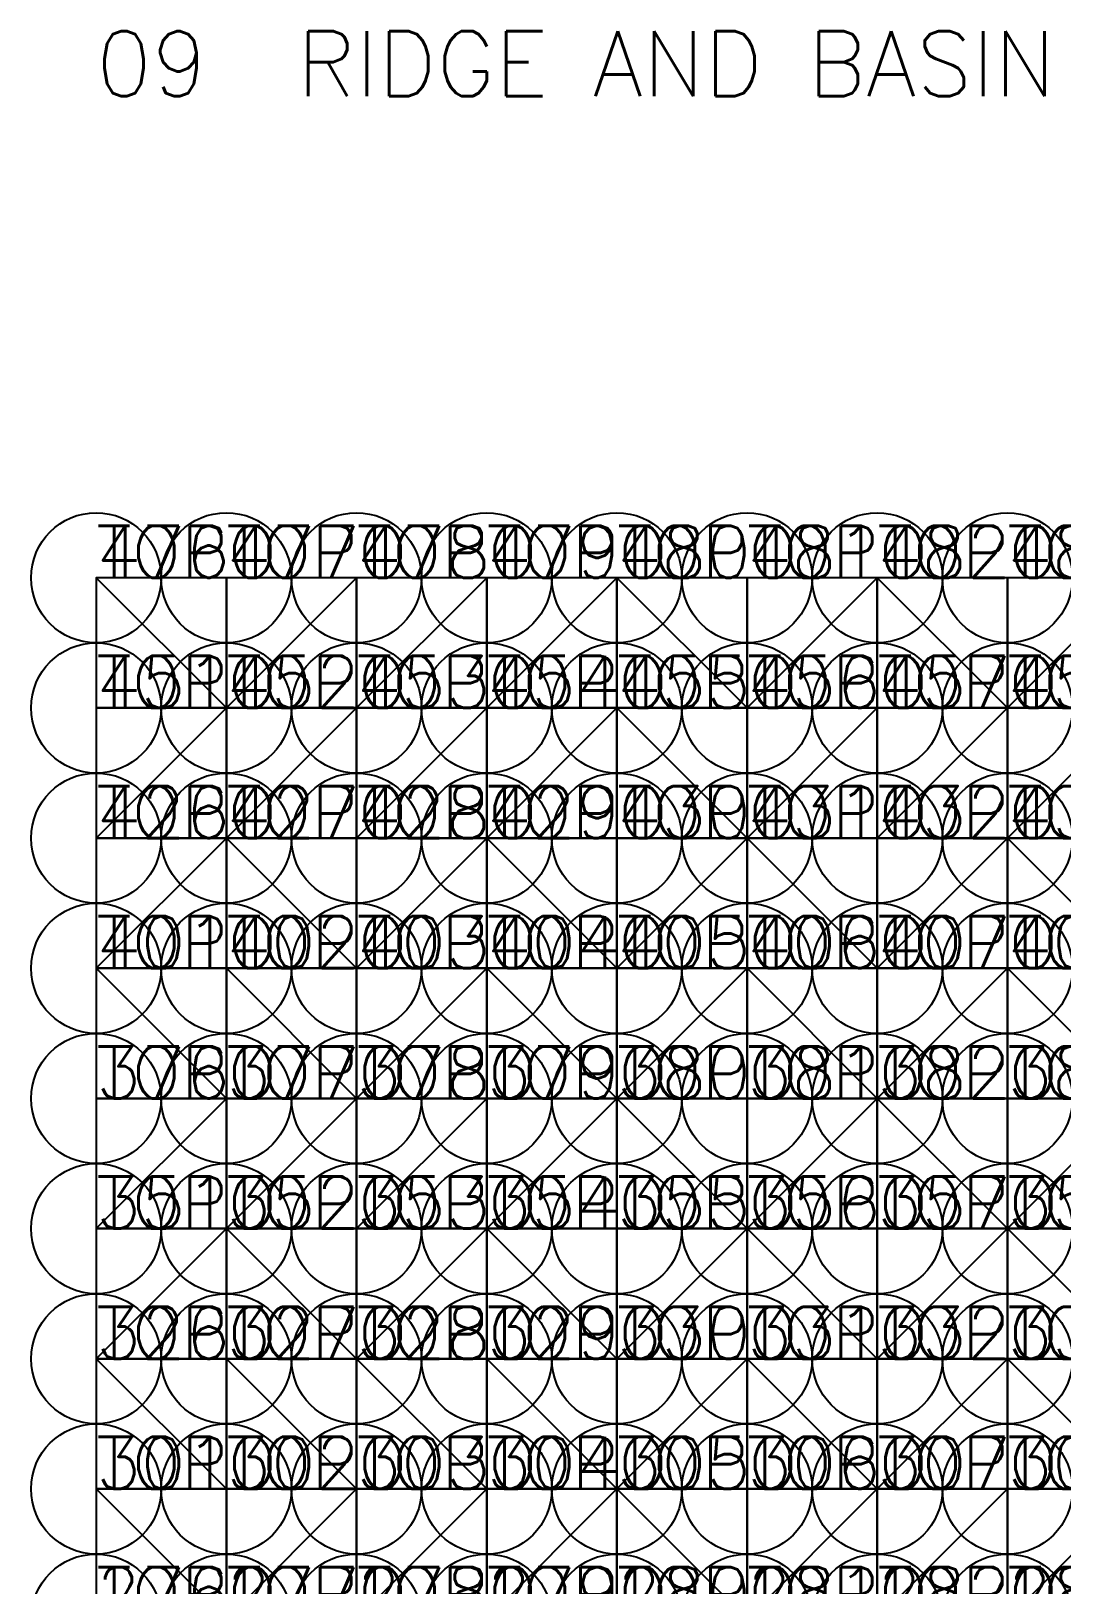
# Model space of a CAD drawing. Header units: feet. Extents: x -5 to 253, y -5 to 232.
# Drawn here: x -5 to 74.2, y 112.6 to 232 of the extents above; entities that cross this region are included whole.
import ezdxf

# ---------------------------------------------------------------- set-up
doc = ezdxf.new("R2010")
doc.units = ezdxf.units.FT
doc.layers.get('0').update_dxf_attribs({"linetype": 'CONTINUOUS'})
doc.layers.add('C-TOPO', color=7, linetype='Continuous')
doc.layers.add('V-NODE', color=7, linetype='Continuous')
doc.styles.get("Standard").update_dxf_attribs({"font": 'romans.shx', "height": 6.25})

# ---------------------------------------------------------------- blocks, each defined once
blk = doc.blocks.new('GOSURVEY_POINT')
blk.add_circle((0, 0), 5)
for tag, p in [('NUMBER', (7.5, 2.5)), ('DESCRIPTION', (7.5, -2.5))]:
    blk.add_attdef(tag, p, '', height=4)

msp = doc.modelspace()

# ---------------------------------------------------------------- block references
at = {"layer": 'V-NODE'}
ref = msp.add_blockref('GOSURVEY_POINT', (0, 190, -2), dxfattribs=at)
ref.add_attrib('NUMBER', '476', (0, 190, -2), dxfattribs={"layer": '0', "height": 4})
ref.add_attrib('DESCRIPTION', 'TOPO', (0, 190, -2), dxfattribs={"layer": '0', "height": 4})
ref = msp.add_blockref('GOSURVEY_POINT', (10, 190, -3.7), dxfattribs=at)
ref.add_attrib('NUMBER', '477', (10, 190, -3.7), dxfattribs={"layer": '0', "height": 4})
ref.add_attrib('DESCRIPTION', 'TOPO', (10, 190, -3.7), dxfattribs={"layer": '0', "height": 4})
ref = msp.add_blockref('GOSURVEY_POINT', (20, 190, -3.76), dxfattribs=at)
ref.add_attrib('NUMBER', '478', (20, 190, -3.76), dxfattribs={"layer": '0', "height": 4})
ref.add_attrib('DESCRIPTION', 'TOPO', (20, 190, -3.76), dxfattribs={"layer": '0', "height": 4})
ref = msp.add_blockref('GOSURVEY_POINT', (30, 190, -2.99), dxfattribs=at)
ref.add_attrib('NUMBER', '479', (30, 190, -2.99), dxfattribs={"layer": '0', "height": 4})
ref.add_attrib('DESCRIPTION', 'TOPO', (30, 190, -2.99), dxfattribs={"layer": '0', "height": 4})
ref = msp.add_blockref('GOSURVEY_POINT', (40, 190, -2.21), dxfattribs=at)
ref.add_attrib('NUMBER', '480', (40, 190, -2.21), dxfattribs={"layer": '0', "height": 4})
ref.add_attrib('DESCRIPTION', 'TOPO', (40, 190, -2.21), dxfattribs={"layer": '0', "height": 4})
ref = msp.add_blockref('GOSURVEY_POINT', (50, 190, -1.54), dxfattribs=at)
ref.add_attrib('NUMBER', '481', (50, 190, -1.54), dxfattribs={"layer": '0', "height": 4})
ref.add_attrib('DESCRIPTION', 'TOPO', (50, 190, -1.54), dxfattribs={"layer": '0', "height": 4})
ref = msp.add_blockref('GOSURVEY_POINT', (60, 190, -0.39), dxfattribs=at)
ref.add_attrib('NUMBER', '482', (60, 190, -0.39), dxfattribs={"layer": '0', "height": 4})
ref.add_attrib('DESCRIPTION', 'TOPO', (60, 190, -0.39), dxfattribs={"layer": '0', "height": 4})
ref = msp.add_blockref('GOSURVEY_POINT', (70, 190, 1.8), dxfattribs=at)
ref.add_attrib('NUMBER', '483', (70, 190, 1.8), dxfattribs={"layer": '0', "height": 4})
ref.add_attrib('DESCRIPTION', 'TOPO', (70, 190, 1.8), dxfattribs={"layer": '0', "height": 4})
ref = msp.add_blockref('GOSURVEY_POINT', (0, 180, -1.21), dxfattribs=at)
ref.add_attrib('NUMBER', '451', (0, 180, -1.21), dxfattribs={"layer": '0', "height": 4})
ref.add_attrib('DESCRIPTION', 'TOPO', (0, 180, -1.21), dxfattribs={"layer": '0', "height": 4})
ref = msp.add_blockref('GOSURVEY_POINT', (10, 180, -3.1), dxfattribs=at)
ref.add_attrib('NUMBER', '452', (10, 180, -3.1), dxfattribs={"layer": '0', "height": 4})
ref.add_attrib('DESCRIPTION', 'TOPO', (10, 180, -3.1), dxfattribs={"layer": '0', "height": 4})
ref = msp.add_blockref('GOSURVEY_POINT', (20, 180, -3.1), dxfattribs=at)
ref.add_attrib('NUMBER', '453', (20, 180, -3.1), dxfattribs={"layer": '0', "height": 4})
ref.add_attrib('DESCRIPTION', 'TOPO', (20, 180, -3.1), dxfattribs={"layer": '0', "height": 4})
ref = msp.add_blockref('GOSURVEY_POINT', (30, 180, -1.53), dxfattribs=at)
ref.add_attrib('NUMBER', '454', (30, 180, -1.53), dxfattribs={"layer": '0', "height": 4})
ref.add_attrib('DESCRIPTION', 'TOPO', (30, 180, -1.53), dxfattribs={"layer": '0', "height": 4})
ref = msp.add_blockref('GOSURVEY_POINT', (40, 180, 0.43), dxfattribs=at)
ref.add_attrib('NUMBER', '455', (40, 180, 0.43), dxfattribs={"layer": '0', "height": 4})
ref.add_attrib('DESCRIPTION', 'TOPO', (40, 180, 0.43), dxfattribs={"layer": '0', "height": 4})
ref = msp.add_blockref('GOSURVEY_POINT', (50, 180, 1.73), dxfattribs=at)
ref.add_attrib('NUMBER', '456', (50, 180, 1.73), dxfattribs={"layer": '0', "height": 4})
ref.add_attrib('DESCRIPTION', 'TOPO', (50, 180, 1.73), dxfattribs={"layer": '0', "height": 4})
ref = msp.add_blockref('GOSURVEY_POINT', (60, 180, 2.14), dxfattribs=at)
ref.add_attrib('NUMBER', '457', (60, 180, 2.14), dxfattribs={"layer": '0', "height": 4})
ref.add_attrib('DESCRIPTION', 'TOPO', (60, 180, 2.14), dxfattribs={"layer": '0', "height": 4})
ref = msp.add_blockref('GOSURVEY_POINT', (70, 180, 2.33), dxfattribs=at)
ref.add_attrib('NUMBER', '458', (70, 180, 2.33), dxfattribs={"layer": '0', "height": 4})
ref.add_attrib('DESCRIPTION', 'TOPO', (70, 180, 2.33), dxfattribs={"layer": '0', "height": 4})
ref = msp.add_blockref('GOSURVEY_POINT', (0, 170, 0.52), dxfattribs=at)
ref.add_attrib('NUMBER', '426', (0, 170, 0.52), dxfattribs={"layer": '0', "height": 4})
ref.add_attrib('DESCRIPTION', 'TOPO', (0, 170, 0.52), dxfattribs={"layer": '0', "height": 4})
ref = msp.add_blockref('GOSURVEY_POINT', (10, 170, -0.72), dxfattribs=at)
ref.add_attrib('NUMBER', '427', (10, 170, -0.72), dxfattribs={"layer": '0', "height": 4})
ref.add_attrib('DESCRIPTION', 'TOPO', (10, 170, -0.72), dxfattribs={"layer": '0', "height": 4})
ref = msp.add_blockref('GOSURVEY_POINT', (20, 170, -1.06), dxfattribs=at)
ref.add_attrib('NUMBER', '428', (20, 170, -1.06), dxfattribs={"layer": '0', "height": 4})
ref.add_attrib('DESCRIPTION', 'TOPO', (20, 170, -1.06), dxfattribs={"layer": '0', "height": 4})
ref = msp.add_blockref('GOSURVEY_POINT', (30, 170, 0.09), dxfattribs=at)
ref.add_attrib('NUMBER', '429', (30, 170, 0.09), dxfattribs={"layer": '0', "height": 4})
ref.add_attrib('DESCRIPTION', 'TOPO', (30, 170, 0.09), dxfattribs={"layer": '0', "height": 4})
ref = msp.add_blockref('GOSURVEY_POINT', (40, 170, 2.25), dxfattribs=at)
ref.add_attrib('NUMBER', '430', (40, 170, 2.25), dxfattribs={"layer": '0', "height": 4})
ref.add_attrib('DESCRIPTION', 'TOPO', (40, 170, 2.25), dxfattribs={"layer": '0', "height": 4})
ref = msp.add_blockref('GOSURVEY_POINT', (50, 170, 4.21), dxfattribs=at)
ref.add_attrib('NUMBER', '431', (50, 170, 4.21), dxfattribs={"layer": '0', "height": 4})
ref.add_attrib('DESCRIPTION', 'TOPO', (50, 170, 4.21), dxfattribs={"layer": '0', "height": 4})
ref = msp.add_blockref('GOSURVEY_POINT', (60, 170, 4.99), dxfattribs=at)
ref.add_attrib('NUMBER', '432', (60, 170, 4.99), dxfattribs={"layer": '0', "height": 4})
ref.add_attrib('DESCRIPTION', 'TOPO', (60, 170, 4.99), dxfattribs={"layer": '0', "height": 4})
ref = msp.add_blockref('GOSURVEY_POINT', (70, 170, 4.5), dxfattribs=at)
ref.add_attrib('NUMBER', '433', (70, 170, 4.5), dxfattribs={"layer": '0', "height": 4})
ref.add_attrib('DESCRIPTION', 'TOPO', (70, 170, 4.5), dxfattribs={"layer": '0', "height": 4})
ref = msp.add_blockref('GOSURVEY_POINT', (0, 160, 1.86), dxfattribs=at)
ref.add_attrib('NUMBER', '401', (0, 160, 1.86), dxfattribs={"layer": '0', "height": 4})
ref.add_attrib('DESCRIPTION', 'TOPO', (0, 160, 1.86), dxfattribs={"layer": '0', "height": 4})
ref = msp.add_blockref('GOSURVEY_POINT', (10, 160, 2.52), dxfattribs=at)
ref.add_attrib('NUMBER', '402', (10, 160, 2.52), dxfattribs={"layer": '0', "height": 4})
ref.add_attrib('DESCRIPTION', 'TOPO', (10, 160, 2.52), dxfattribs={"layer": '0', "height": 4})
ref = msp.add_blockref('GOSURVEY_POINT', (20, 160, 2.4), dxfattribs=at)
ref.add_attrib('NUMBER', '403', (20, 160, 2.4), dxfattribs={"layer": '0', "height": 4})
ref.add_attrib('DESCRIPTION', 'TOPO', (20, 160, 2.4), dxfattribs={"layer": '0', "height": 4})
ref = msp.add_blockref('GOSURVEY_POINT', (30, 160, 2.59), dxfattribs=at)
ref.add_attrib('NUMBER', '404', (30, 160, 2.59), dxfattribs={"layer": '0', "height": 4})
ref.add_attrib('DESCRIPTION', 'TOPO', (30, 160, 2.59), dxfattribs={"layer": '0', "height": 4})
ref = msp.add_blockref('GOSURVEY_POINT', (40, 160, 3.76), dxfattribs=at)
ref.add_attrib('NUMBER', '405', (40, 160, 3.76), dxfattribs={"layer": '0', "height": 4})
ref.add_attrib('DESCRIPTION', 'TOPO', (40, 160, 3.76), dxfattribs={"layer": '0', "height": 4})
ref = msp.add_blockref('GOSURVEY_POINT', (50, 160, 5.63), dxfattribs=at)
ref.add_attrib('NUMBER', '406', (50, 160, 5.63), dxfattribs={"layer": '0', "height": 4})
ref.add_attrib('DESCRIPTION', 'TOPO', (50, 160, 5.63), dxfattribs={"layer": '0', "height": 4})
ref = msp.add_blockref('GOSURVEY_POINT', (60, 160, 7.21), dxfattribs=at)
ref.add_attrib('NUMBER', '407', (60, 160, 7.21), dxfattribs={"layer": '0', "height": 4})
ref.add_attrib('DESCRIPTION', 'TOPO', (60, 160, 7.21), dxfattribs={"layer": '0', "height": 4})
ref = msp.add_blockref('GOSURVEY_POINT', (70, 160, 7.53), dxfattribs=at)
ref.add_attrib('NUMBER', '408', (70, 160, 7.53), dxfattribs={"layer": '0', "height": 4})
ref.add_attrib('DESCRIPTION', 'TOPO', (70, 160, 7.53), dxfattribs={"layer": '0', "height": 4})
ref = msp.add_blockref('GOSURVEY_POINT', (0, 150, 1.79), dxfattribs=at)
ref.add_attrib('NUMBER', '376', (0, 150, 1.79), dxfattribs={"layer": '0', "height": 4})
ref.add_attrib('DESCRIPTION', 'TOPO', (0, 150, 1.79), dxfattribs={"layer": '0', "height": 4})
ref = msp.add_blockref('GOSURVEY_POINT', (10, 150, 5), dxfattribs=at)
ref.add_attrib('NUMBER', '377', (10, 150, 5), dxfattribs={"layer": '0', "height": 4})
ref.add_attrib('DESCRIPTION', 'TOPO', (10, 150, 5), dxfattribs={"layer": '0', "height": 4})
ref = msp.add_blockref('GOSURVEY_POINT', (20, 150, 6.17), dxfattribs=at)
ref.add_attrib('NUMBER', '378', (20, 150, 6.17), dxfattribs={"layer": '0', "height": 4})
ref.add_attrib('DESCRIPTION', 'TOPO', (20, 150, 6.17), dxfattribs={"layer": '0', "height": 4})
ref = msp.add_blockref('GOSURVEY_POINT', (30, 150, 5.95), dxfattribs=at)
ref.add_attrib('NUMBER', '379', (30, 150, 5.95), dxfattribs={"layer": '0', "height": 4})
ref.add_attrib('DESCRIPTION', 'TOPO', (30, 150, 5.95), dxfattribs={"layer": '0', "height": 4})
ref = msp.add_blockref('GOSURVEY_POINT', (40, 150, 5.77), dxfattribs=at)
ref.add_attrib('NUMBER', '380', (40, 150, 5.77), dxfattribs={"layer": '0', "height": 4})
ref.add_attrib('DESCRIPTION', 'TOPO', (40, 150, 5.77), dxfattribs={"layer": '0', "height": 4})
ref = msp.add_blockref('GOSURVEY_POINT', (50, 150, 6.72), dxfattribs=at)
ref.add_attrib('NUMBER', '381', (50, 150, 6.72), dxfattribs={"layer": '0', "height": 4})
ref.add_attrib('DESCRIPTION', 'TOPO', (50, 150, 6.72), dxfattribs={"layer": '0', "height": 4})
ref = msp.add_blockref('GOSURVEY_POINT', (60, 150, 8.72), dxfattribs=at)
ref.add_attrib('NUMBER', '382', (60, 150, 8.72), dxfattribs={"layer": '0', "height": 4})
ref.add_attrib('DESCRIPTION', 'TOPO', (60, 150, 8.72), dxfattribs={"layer": '0', "height": 4})
ref = msp.add_blockref('GOSURVEY_POINT', (70, 150, 10.6), dxfattribs=at)
ref.add_attrib('NUMBER', '383', (70, 150, 10.6), dxfattribs={"layer": '0', "height": 4})
ref.add_attrib('DESCRIPTION', 'TOPO', (70, 150, 10.6), dxfattribs={"layer": '0', "height": 4})
ref = msp.add_blockref('GOSURVEY_POINT', (0, 140, 0.38), dxfattribs=at)
ref.add_attrib('NUMBER', '351', (0, 140, 0.38), dxfattribs={"layer": '0', "height": 4})
ref.add_attrib('DESCRIPTION', 'TOPO', (0, 140, 0.38), dxfattribs={"layer": '0', "height": 4})
ref = msp.add_blockref('GOSURVEY_POINT', (10, 140, 5.46), dxfattribs=at)
ref.add_attrib('NUMBER', '352', (10, 140, 5.46), dxfattribs={"layer": '0', "height": 4})
ref.add_attrib('DESCRIPTION', 'TOPO', (10, 140, 5.46), dxfattribs={"layer": '0', "height": 4})
ref = msp.add_blockref('GOSURVEY_POINT', (20, 140, 8.51), dxfattribs=at)
ref.add_attrib('NUMBER', '353', (20, 140, 8.51), dxfattribs={"layer": '0', "height": 4})
ref.add_attrib('DESCRIPTION', 'TOPO', (20, 140, 8.51), dxfattribs={"layer": '0', "height": 4})
ref = msp.add_blockref('GOSURVEY_POINT', (30, 140, 9.08), dxfattribs=at)
ref.add_attrib('NUMBER', '354', (30, 140, 9.08), dxfattribs={"layer": '0', "height": 4})
ref.add_attrib('DESCRIPTION', 'TOPO', (30, 140, 9.08), dxfattribs={"layer": '0', "height": 4})
ref = msp.add_blockref('GOSURVEY_POINT', (40, 140, 8.41), dxfattribs=at)
ref.add_attrib('NUMBER', '355', (40, 140, 8.41), dxfattribs={"layer": '0', "height": 4})
ref.add_attrib('DESCRIPTION', 'TOPO', (40, 140, 8.41), dxfattribs={"layer": '0', "height": 4})
ref = msp.add_blockref('GOSURVEY_POINT', (50, 140, 8.44), dxfattribs=at)
ref.add_attrib('NUMBER', '356', (50, 140, 8.44), dxfattribs={"layer": '0', "height": 4})
ref.add_attrib('DESCRIPTION', 'TOPO', (50, 140, 8.44), dxfattribs={"layer": '0', "height": 4})
ref = msp.add_blockref('GOSURVEY_POINT', (60, 140, 10.33), dxfattribs=at)
ref.add_attrib('NUMBER', '357', (60, 140, 10.33), dxfattribs={"layer": '0', "height": 4})
ref.add_attrib('DESCRIPTION', 'TOPO', (60, 140, 10.33), dxfattribs={"layer": '0', "height": 4})
ref = msp.add_blockref('GOSURVEY_POINT', (70, 140, 13.51), dxfattribs=at)
ref.add_attrib('NUMBER', '358', (70, 140, 13.51), dxfattribs={"layer": '0', "height": 4})
ref.add_attrib('DESCRIPTION', 'TOPO', (70, 140, 13.51), dxfattribs={"layer": '0', "height": 4})
ref = msp.add_blockref('GOSURVEY_POINT', (0, 130, -1.29), dxfattribs=at)
ref.add_attrib('NUMBER', '326', (0, 130, -1.29), dxfattribs={"layer": '0', "height": 4})
ref.add_attrib('DESCRIPTION', 'TOPO', (0, 130, -1.29), dxfattribs={"layer": '0', "height": 4})
ref = msp.add_blockref('GOSURVEY_POINT', (10, 130, 3.85), dxfattribs=at)
ref.add_attrib('NUMBER', '327', (10, 130, 3.85), dxfattribs={"layer": '0', "height": 4})
ref.add_attrib('DESCRIPTION', 'TOPO', (10, 130, 3.85), dxfattribs={"layer": '0', "height": 4})
ref = msp.add_blockref('GOSURVEY_POINT', (20, 130, 8.19), dxfattribs=at)
ref.add_attrib('NUMBER', '328', (20, 130, 8.19), dxfattribs={"layer": '0', "height": 4})
ref.add_attrib('DESCRIPTION', 'TOPO', (20, 130, 8.19), dxfattribs={"layer": '0', "height": 4})
ref = msp.add_blockref('GOSURVEY_POINT', (30, 130, 10.4), dxfattribs=at)
ref.add_attrib('NUMBER', '329', (30, 130, 10.4), dxfattribs={"layer": '0', "height": 4})
ref.add_attrib('DESCRIPTION', 'TOPO', (30, 130, 10.4), dxfattribs={"layer": '0', "height": 4})
ref = msp.add_blockref('GOSURVEY_POINT', (40, 130, 10.75), dxfattribs=at)
ref.add_attrib('NUMBER', '330', (40, 130, 10.75), dxfattribs={"layer": '0', "height": 4})
ref.add_attrib('DESCRIPTION', 'TOPO', (40, 130, 10.75), dxfattribs={"layer": '0', "height": 4})
ref = msp.add_blockref('GOSURVEY_POINT', (50, 130, 10.95), dxfattribs=at)
ref.add_attrib('NUMBER', '331', (50, 130, 10.95), dxfattribs={"layer": '0', "height": 4})
ref.add_attrib('DESCRIPTION', 'TOPO', (50, 130, 10.95), dxfattribs={"layer": '0', "height": 4})
ref = msp.add_blockref('GOSURVEY_POINT', (60, 130, 12.82), dxfattribs=at)
ref.add_attrib('NUMBER', '332', (60, 130, 12.82), dxfattribs={"layer": '0', "height": 4})
ref.add_attrib('DESCRIPTION', 'TOPO', (60, 130, 12.82), dxfattribs={"layer": '0', "height": 4})
ref = msp.add_blockref('GOSURVEY_POINT', (70, 130, 16.66), dxfattribs=at)
ref.add_attrib('NUMBER', '333', (70, 130, 16.66), dxfattribs={"layer": '0', "height": 4})
ref.add_attrib('DESCRIPTION', 'TOPO', (70, 130, 16.66), dxfattribs={"layer": '0', "height": 4})
ref = msp.add_blockref('GOSURVEY_POINT', (0, 120, -1.91), dxfattribs=at)
ref.add_attrib('NUMBER', '301', (0, 120, -1.91), dxfattribs={"layer": '0', "height": 4})
ref.add_attrib('DESCRIPTION', 'TOPO', (0, 120, -1.91), dxfattribs={"layer": '0', "height": 4})
ref = msp.add_blockref('GOSURVEY_POINT', (10, 120, 1.31), dxfattribs=at)
ref.add_attrib('NUMBER', '302', (10, 120, 1.31), dxfattribs={"layer": '0', "height": 4})
ref.add_attrib('DESCRIPTION', 'TOPO', (10, 120, 1.31), dxfattribs={"layer": '0', "height": 4})
ref = msp.add_blockref('GOSURVEY_POINT', (20, 120, 5.34), dxfattribs=at)
ref.add_attrib('NUMBER', '303', (20, 120, 5.34), dxfattribs={"layer": '0', "height": 4})
ref.add_attrib('DESCRIPTION', 'TOPO', (20, 120, 5.34), dxfattribs={"layer": '0', "height": 4})
ref = msp.add_blockref('GOSURVEY_POINT', (30, 120, 8.88), dxfattribs=at)
ref.add_attrib('NUMBER', '304', (30, 120, 8.88), dxfattribs={"layer": '0', "height": 4})
ref.add_attrib('DESCRIPTION', 'TOPO', (30, 120, 8.88), dxfattribs={"layer": '0', "height": 4})
ref = msp.add_blockref('GOSURVEY_POINT', (40, 120, 11.32), dxfattribs=at)
ref.add_attrib('NUMBER', '305', (40, 120, 11.32), dxfattribs={"layer": '0', "height": 4})
ref.add_attrib('DESCRIPTION', 'TOPO', (40, 120, 11.32), dxfattribs={"layer": '0', "height": 4})
ref = msp.add_blockref('GOSURVEY_POINT', (50, 120, 13.3), dxfattribs=at)
ref.add_attrib('NUMBER', '306', (50, 120, 13.3), dxfattribs={"layer": '0', "height": 4})
ref.add_attrib('DESCRIPTION', 'TOPO', (50, 120, 13.3), dxfattribs={"layer": '0', "height": 4})
ref = msp.add_blockref('GOSURVEY_POINT', (60, 120, 16.13), dxfattribs=at)
ref.add_attrib('NUMBER', '307', (60, 120, 16.13), dxfattribs={"layer": '0', "height": 4})
ref.add_attrib('DESCRIPTION', 'TOPO', (60, 120, 16.13), dxfattribs={"layer": '0', "height": 4})
ref = msp.add_blockref('GOSURVEY_POINT', (70, 120, 20.38), dxfattribs=at)
ref.add_attrib('NUMBER', '308', (70, 120, 20.38), dxfattribs={"layer": '0', "height": 4})
ref.add_attrib('DESCRIPTION', 'TOPO', (70, 120, 20.38), dxfattribs={"layer": '0', "height": 4})
ref = msp.add_blockref('GOSURVEY_POINT', (0, 110, -1), dxfattribs=at)
ref.add_attrib('NUMBER', '276', (0, 110, -1), dxfattribs={"layer": '0', "height": 4})
ref.add_attrib('DESCRIPTION', 'TOPO', (0, 110, -1), dxfattribs={"layer": '0', "height": 4})
ref = msp.add_blockref('GOSURVEY_POINT', (10, 110, -0.68), dxfattribs=at)
ref.add_attrib('NUMBER', '277', (10, 110, -0.68), dxfattribs={"layer": '0', "height": 4})
ref.add_attrib('DESCRIPTION', 'TOPO', (10, 110, -0.68), dxfattribs={"layer": '0', "height": 4})
ref = msp.add_blockref('GOSURVEY_POINT', (20, 110, 1.33), dxfattribs=at)
ref.add_attrib('NUMBER', '278', (20, 110, 1.33), dxfattribs={"layer": '0', "height": 4})
ref.add_attrib('DESCRIPTION', 'TOPO', (20, 110, 1.33), dxfattribs={"layer": '0', "height": 4})
ref = msp.add_blockref('GOSURVEY_POINT', (30, 110, 4.86), dxfattribs=at)
ref.add_attrib('NUMBER', '279', (30, 110, 4.86), dxfattribs={"layer": '0', "height": 4})
ref.add_attrib('DESCRIPTION', 'TOPO', (30, 110, 4.86), dxfattribs={"layer": '0', "height": 4})
ref = msp.add_blockref('GOSURVEY_POINT', (40, 110, 9.23), dxfattribs=at)
ref.add_attrib('NUMBER', '280', (40, 110, 9.23), dxfattribs={"layer": '0', "height": 4})
ref.add_attrib('DESCRIPTION', 'TOPO', (40, 110, 9.23), dxfattribs={"layer": '0', "height": 4})
ref = msp.add_blockref('GOSURVEY_POINT', (50, 110, 13.98), dxfattribs=at)
ref.add_attrib('NUMBER', '281', (50, 110, 13.98), dxfattribs={"layer": '0', "height": 4})
ref.add_attrib('DESCRIPTION', 'TOPO', (50, 110, 13.98), dxfattribs={"layer": '0', "height": 4})
ref = msp.add_blockref('GOSURVEY_POINT', (60, 110, 19.04), dxfattribs=at)
ref.add_attrib('NUMBER', '282', (60, 110, 19.04), dxfattribs={"layer": '0', "height": 4})
ref.add_attrib('DESCRIPTION', 'TOPO', (60, 110, 19.04), dxfattribs={"layer": '0', "height": 4})
ref = msp.add_blockref('GOSURVEY_POINT', (70, 110, 24.21), dxfattribs=at)
ref.add_attrib('NUMBER', '283', (70, 110, 24.21), dxfattribs={"layer": '0', "height": 4})
ref.add_attrib('DESCRIPTION', 'TOPO', (70, 110, 24.21), dxfattribs={"layer": '0', "height": 4})

# ---------------------------------------------------------------- texts
at = {"color": 7}
msp.add_text('09  RIDGE AND BASIN - 500 POINT TERRAIN', height=5, dxfattribs=at).set_placement((0, 227))

# ---------------------------------------------------------------- meshes
at = {"layer": 'C-TOPO'}
mesh = msp.add_polyface(dxfattribs=at)
corners = [(0, 150, 1.79), (10, 150, 5), (0, 160, 1.86), (40, 150, 5.77), (50, 150, 6.72), (50, 160, 5.63), (20, 150, 6.17), (30, 150, 5.95), (30, 160, 2.59), (50, 140, 8.44), (20, 170, -1.06), (30, 170, 0.09), (30, 180, -1.53), (60, 150, 8.72), (10, 160, 2.53), (20, 160, 2.4), (20, 140, 8.51), (30, 140, 9.08), (10, 140, 5.46), (0, 140, 0.38), (10, 170, -0.72), (0, 170, 0.52), (40, 160, 3.76), (50, 170, 4.21), (60, 160, 7.2), (40, 170, 2.25), (60, 170, 4.99), (60, 180, 2.14), (40, 180, 0.43), (50, 180, 1.73), (60, 190, -0.39), (50, 190, -1.54), (20, 180, -3.11), (20, 190, -3.76), (10, 180, -3.1), (40, 190, -2.21), (30, 190, -2.99), (0, 180, -1.21), (0, 190, -2), (10, 190, -3.7)]
mesh.append_faces([[corners[k] for k in face] for face in [(0, 1, 2), (3, 4, 5), (6, 7, 8), (3, 9, 4), (10, 11, 12), (9, 13, 4), (14, 6, 15), (16, 17, 7), (17, 3, 7), (18, 16, 6), (16, 7, 6), (19, 18, 1), (18, 6, 1), (19, 1, 0), (2, 14, 20), (1, 6, 14), (2, 1, 14), (7, 3, 8), (6, 8, 15), (2, 20, 21), (15, 8, 11), (8, 3, 22), (20, 14, 15), (4, 13, 5), (3, 5, 22), (20, 15, 10), (15, 11, 10), (22, 5, 23), (5, 13, 24), (11, 8, 22), (11, 22, 25), (22, 23, 25), (23, 5, 24), (23, 24, 26), (23, 26, 27), (28, 23, 29), (29, 30, 31), (32, 33, 34), (11, 25, 28), (35, 29, 31), (25, 23, 28), (23, 27, 29), (27, 30, 29), (28, 29, 35), (11, 28, 12), (28, 35, 12), (20, 10, 32), (10, 12, 32), (12, 35, 36), (32, 12, 36), (21, 34, 37), (32, 36, 33), (21, 20, 34), (20, 32, 34), (38, 34, 39), (34, 33, 39), (37, 34, 38)]])
mesh = msp.add_polyface(dxfattribs=at)
corners = [(60, 150, 8.72), (70, 140, 13.51), (70, 150, 10.6), (100, 150, 7.18), (110, 140, 10.06), (110, 150, 5.66), (120, 150, 6.03), (110, 160, 3.92), (100, 190, 7.52), (110, 180, 5.17), (110, 190, 5.13), (60, 190, -0.39), (70, 180, 2.33), (70, 190, 1.8), (110, 170, 4.3), (120, 170, 4.61), (120, 180, 3.08), (80, 140, 16.03), (90, 140, 16.07), (90, 150, 9.53), (80, 150, 11), (60, 140, 10.33), (90, 160, 4.73), (80, 160, 6.44), (70, 160, 7.53), (60, 160, 7.2), (70, 170, 4.51), (60, 170, 4.99), (100, 160, 3.63), (80, 190, 4.74), (90, 180, 4.36), (90, 190, 7.16), (90, 170, 3.03), (80, 170, 3.52), (60, 180, 2.14), (120, 160, 5.28), (100, 170, 3.44), (100, 180, 5.44), (120, 190, 0.75), (80, 180, 3.05)]
mesh.append_faces([[corners[k] for k in face] for face in [(0, 1, 2), (3, 4, 5), (5, 6, 7), (8, 9, 10), (11, 12, 13), (14, 15, 16), (4, 6, 5), (17, 18, 19), (18, 3, 19), (1, 17, 20), (17, 19, 20), (21, 1, 0), (1, 20, 2), (19, 3, 22), (20, 19, 23), (0, 2, 24), (2, 20, 24), (0, 24, 25), (25, 24, 26), (23, 19, 22), (24, 20, 23), (26, 24, 23), (25, 26, 27), (3, 5, 28), (29, 30, 31), (23, 22, 32), (28, 5, 7), (22, 3, 28), (32, 22, 28), (26, 23, 33), (23, 32, 33), (34, 12, 11), (28, 7, 14), (7, 6, 35), (14, 7, 35), (32, 28, 36), (28, 14, 36), (14, 35, 15), (37, 14, 9), (9, 38, 10), (27, 26, 12), (39, 32, 30), (30, 8, 31), (32, 36, 37), (36, 14, 37), (14, 16, 9), (16, 38, 9), (37, 9, 8), (26, 33, 39), (27, 12, 34), (33, 32, 39), (32, 37, 30), (37, 8, 30), (39, 30, 29), (26, 39, 12), (39, 29, 12), (12, 29, 13)]])
mesh = msp.add_polyface(dxfattribs=at)
corners = [(0, 120, -1.91), (10, 110, -0.68), (10, 120, 1.31), (40, 120, 11.32), (50, 110, 13.98), (50, 120, 13.3), (30, 120, 8.88), (30, 130, 10.4), (20, 110, 1.33), (30, 100, -0.04), (30, 110, 4.86), (20, 100, -2.06), (30, 90, -3.86), (40, 100, 4.93), (50, 90, 7.99), (50, 100, 12.06), (0, 100, 0.74), (10, 100, -1.37), (10, 90, -1.12), (20, 90, -3.79), (0, 110, -1), (30, 140, 9.08), (40, 140, 8.41), (40, 150, 5.77), (40, 90, 0.12), (60, 90, 17.88), (60, 100, 19.92), (40, 110, 9.23), (60, 110, 19.04), (20, 120, 5.34), (20, 130, 8.19), (50, 140, 8.44), (60, 140, 10.33), (60, 150, 8.72), (60, 120, 16.13), (0, 130, -1.29), (10, 130, 3.85), (10, 140, 5.46), (0, 140, 0.38), (50, 130, 10.95), (40, 130, 10.75), (20, 140, 8.51), (60, 130, 12.82)]
mesh.append_faces([[corners[k] for k in face] for face in [(0, 1, 2), (3, 4, 5), (6, 3, 7), (8, 9, 10), (11, 12, 9), (13, 14, 15), (16, 17, 1), (16, 18, 17), (17, 19, 11), (1, 17, 11), (16, 1, 20), (10, 9, 13), (1, 11, 8), (11, 9, 8), (21, 22, 23), (9, 24, 13), (13, 15, 4), (15, 25, 26), (4, 15, 26), (10, 13, 27), (13, 4, 27), (4, 26, 28), (29, 6, 30), (10, 27, 3), (31, 32, 33), (4, 28, 34), (27, 4, 3), (4, 34, 5), (30, 6, 7), (8, 10, 6), (10, 3, 6), (1, 8, 29), (8, 6, 29), (20, 1, 0), (1, 29, 2), (0, 2, 35), (35, 36, 37), (2, 29, 36), (35, 2, 36), (36, 29, 30), (37, 36, 30), (35, 37, 38), (3, 5, 39), (30, 7, 21), (7, 3, 40), (5, 34, 39), (3, 39, 40), (37, 30, 41), (30, 21, 41), (40, 39, 31), (39, 34, 42), (21, 7, 40), (21, 40, 22), (40, 31, 22), (31, 39, 42), (31, 42, 32), (22, 31, 23)]])
mesh = msp.add_polyface(dxfattribs=at)
corners = [(100, 120, 26.3), (110, 110, 24.31), (110, 120, 21.49), (70, 110, 24.21), (80, 110, 28.57), (80, 120, 24.93), (90, 110, 30.61), (90, 120, 27.5), (80, 130, 20.74), (80, 100, 31.24), (90, 90, 32.11), (90, 100, 32.09), (60, 110, 19.04), (70, 100, 26.84), (60, 100, 19.92), (70, 90, 26.81), (100, 110, 29.17), (110, 100, 23.86), (90, 130, 22.51), (80, 90, 32.01), (100, 100, 29.33), (110, 90, 21.03), (100, 90, 27.76), (120, 100, 17.07), (120, 90, 14.13), (120, 110, 17.4), (120, 120, 15.04), (70, 120, 20.38), (60, 120, 16.13), (70, 130, 16.66), (60, 130, 12.82), (70, 140, 13.51), (60, 140, 10.33), (110, 130, 16.07), (90, 140, 16.07), (100, 130, 20.64), (80, 140, 16.03), (110, 140, 10.06), (120, 130, 11.3), (100, 140, 13.51), (120, 140, 7.95), (100, 150, 7.18), (120, 150, 6.03)]
mesh.append_faces([[corners[k] for k in face] for face in [(0, 1, 2), (3, 4, 5), (5, 6, 7), (5, 7, 8), (9, 10, 11), (12, 13, 3), (14, 15, 13), (3, 13, 9), (14, 13, 12), (16, 17, 1), (7, 0, 18), (13, 19, 9), (9, 11, 6), (20, 21, 17), (11, 22, 20), (6, 11, 20), (3, 9, 4), (9, 6, 4), (1, 17, 23), (6, 20, 16), (20, 17, 16), (17, 24, 23), (1, 23, 25), (6, 16, 0), (1, 25, 26), (16, 1, 0), (1, 26, 2), (4, 6, 5), (6, 0, 7), (12, 3, 27), (3, 5, 27), (12, 27, 28), (28, 27, 29), (27, 5, 29), (28, 29, 30), (30, 29, 31), (8, 7, 18), (29, 5, 8), (31, 29, 8), (30, 31, 32), (0, 2, 33), (8, 18, 34), (18, 0, 35), (2, 26, 33), (0, 33, 35), (31, 8, 36), (8, 34, 36), (35, 33, 37), (33, 26, 38), (34, 18, 35), (34, 35, 39), (35, 37, 39), (37, 33, 38), (37, 38, 40), (34, 39, 41), (37, 40, 42), (39, 37, 41)]])

doc.saveas('drawing.dxf')
